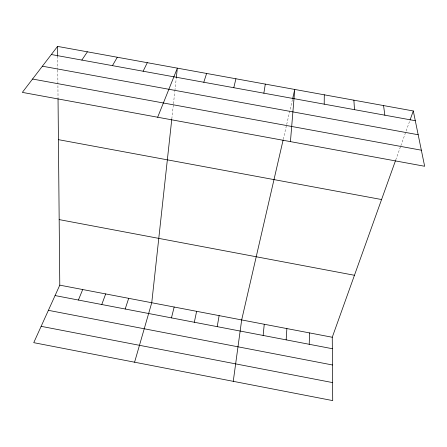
<?xml version="1.0" encoding="UTF-8"?>
<svg xmlns="http://www.w3.org/2000/svg" width="447" height="447" viewBox="0 0 447 447"><rect width="100%" height="100%" fill="white"/><g stroke="black" fill="none" stroke-linecap="round" stroke-linejoin="round"><path stroke-width="0.34" stroke-dasharray="2.23 1.68" d="M171.816 118.88L173.391 104.458M173.464 103.771L174.816 91.378M174.894 90.691L176.235 78.393M283.269 139.347L286.533 125.166M286.689 124.484L292.439 99.536M395.735 159.992L400.613 146.387M400.842 145.739L409.843 120.606M57.641 56.126L57.764 69.324M57.769 70.017L58.032 97.988"/><path stroke-width="0.67" d="M324.209 104.157L324.287 94.814M309.223 344.285L309.547 332.914M286.158 339.865L286.879 328.579M290.433 141.615L294.763 89.45L292.595 98.86M263.132 335.451L264.255 324.254M171.743 119.556L151.751 302.736L134.586 362.204M176.308 77.711L177.353 68.145L157.662 117.231M233.25 381.325L241.671 319.935L283.113 140.012M263.859 93.177L265.306 84.109M217.208 326.645L219.131 315.621M194.311 322.259L196.63 311.319M233.792 87.713L235.915 78.773M171.458 317.878L174.168 307.022M203.798 82.254L206.603 73.453M125.182 309.006L128.697 298.328M58.037 98.681L59.786 285.152L33.748 342.665L332.713 400.601L332.255 337.256L395.5 160.646M410.072 119.964L413.296 110.968L57.551 46.399L22.35 92.384L424.65 166.267L413.296 110.968M101.771 304.519L105.682 293.925M78.398 300.038L82.712 289.533M143.124 71.218L147.292 62.686M112.448 65.642L117.304 57.244M81.851 60.077L87.394 51.813M51.327 54.523L415.297 120.724M42.392 66.195L418.18 134.748M32.564 79.041L421.353 150.198M58.423 139.654L381.576 199.535M59.172 219.6L354.449 275.279M59.786 285.152L332.255 337.256M55.07 295.568L332.339 348.716M48.388 310.335L332.456 364.976M41.146 326.327L332.585 382.593M383.554 105.57L384.861 115.186M353.884 100.184L354.499 109.666M57.551 46.399L57.641 56.126"/></g></svg>
